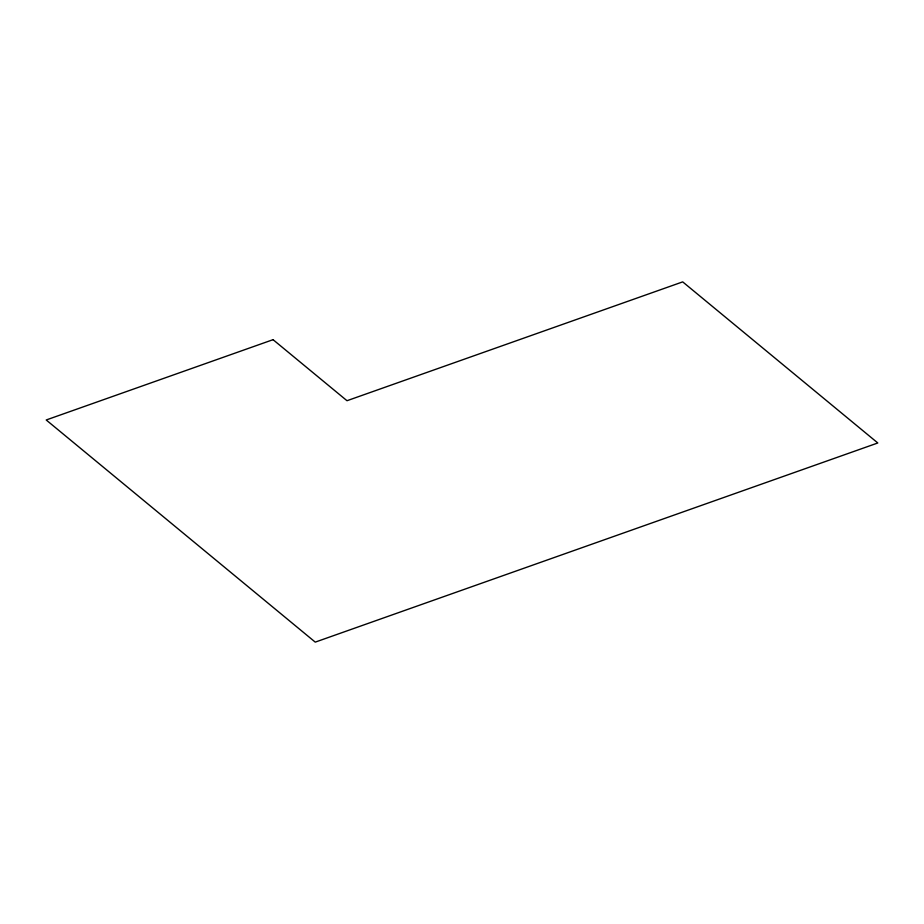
<?xml version="1.0" encoding="UTF-8"?>
<svg xmlns="http://www.w3.org/2000/svg" width="924" height="924" viewBox="0 0 924 924"><rect width="100%" height="100%" fill="white"/><g stroke="black" fill="none" stroke-linecap="round" stroke-linejoin="round"><path stroke-width="1.39" d="M273.054 339.674L46.2 419.981L315.246 642.122L877.8 442.977L682.697 281.878L346.997 400.716L273.054 339.674"/></g></svg>
